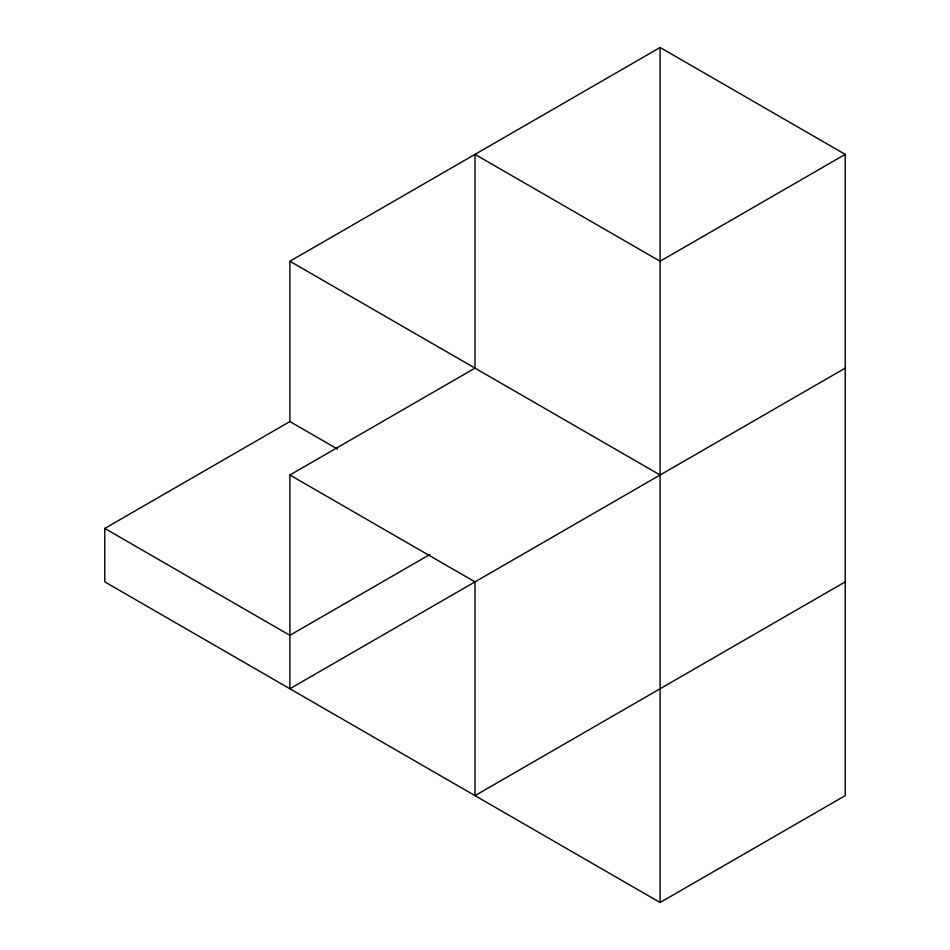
<?xml version="1.0" encoding="UTF-8"?>
<svg xmlns="http://www.w3.org/2000/svg" width="950" height="950" viewBox="0 0 950 950"><rect width="100%" height="100%" fill="white"/><g stroke="black" fill="none" stroke-linecap="round" stroke-linejoin="round"><path stroke-width="1.43" d="M289.892 421.562L289.892 261.25L660.107 47.5L845.227 154.375L845.227 795.625L660.107 902.5L104.773 581.875L104.773 528.438L289.892 421.562L337.452 449.029M845.227 368.125L289.892 688.75L289.892 475L475 368.125L475 154.375L660.107 261.25L845.227 154.375M430.006 554.408L289.892 635.312L104.773 528.438M845.227 581.875L475 795.625L475 581.875L289.892 475M289.892 261.25L660.107 475M660.107 47.5L660.107 902.5"/></g></svg>
